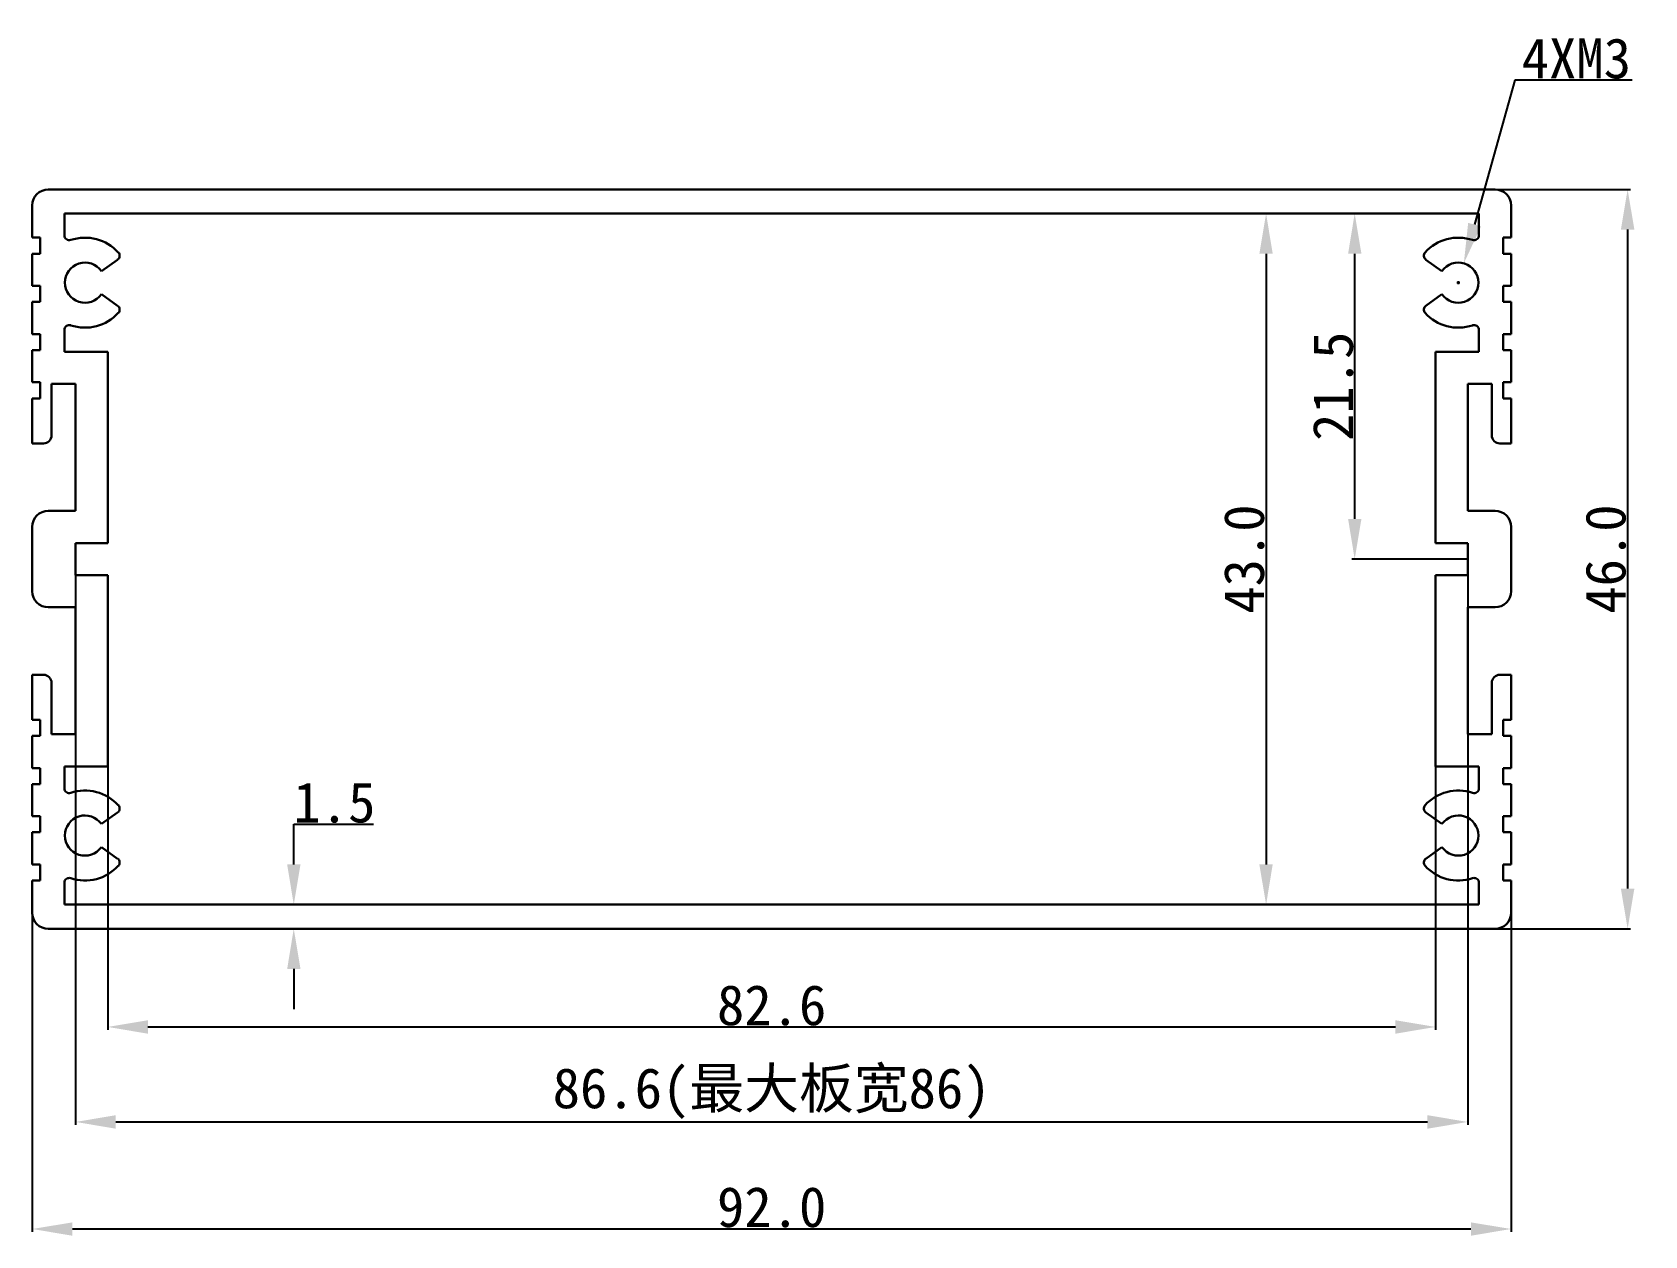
# Model space of a CAD drawing. Header units: inches. Extents: x 153 to 253, y -117 to -42.
import ezdxf

# ---------------------------------------------------------------- set-up
doc = ezdxf.new("R2010")
doc.units = ezdxf.units.IN
doc.header["$MEASUREMENT"] = 0
doc.layers.get('Defpoints').update_dxf_attribs({"color": 3})
doc.layers.add('壳体层', color=7, linetype='Continuous', lineweight=30)
doc.layers.add('标注层', color=7, linetype='Continuous')
doc.layers.add('槽宽标注', color=30, linetype='Continuous')
doc.styles.get("Standard").update_dxf_attribs({"font": 'simhei.ttf'})
doc.dimstyles.get("Standard").update_dxf_attribs({"dimtxt": 2.5, "dimasz": 2.5, "dimexe": 0.18, "dimexo": 0.0625, "dimgap": 0.09, "dimtad": 1, "dimtoh": 1, "dimdec": 1, "dimzin": 0, "dimdsep": 46, "dimtxsty": 'Standard', "dimcen": 0.09, "dimadec": 0, "dimazin": 0, "dimtfac": 1, "dimtdec": 1, "dimtofl": 0, "dimtmove": 0, "dimatfit": 3, "dimfxl": 1, "dimtolj": 1, "dimtzin": 0, "dimarcsym": 0})

# ---------------------------------------------------------------- blocks, each defined once
blk = doc.blocks.new('*D2')
at = {"layer": 'Defpoints', "color": 0, "transparency": 16777216}
for p in [(241.39, -52.03), (238.04, -98.03), (252.03, -98.03)]:
    blk.add_point(p, dxfattribs=at)
at = {"layer": '标注层', "color": 0, "lineweight": -2, "transparency": 16777216}
for p, q in [((241.45, -52.03), (252.21, -52.03)), ((252.03, -54.53), (252.03, -95.53)), ((238.11, -98.03), (252.21, -98.03))]:
    blk.add_line(p, q, dxfattribs=at)
at = {"layer": '标注层', "color": 0, "transparency": 16777216}
for points in [[(251.61, -54.53), (252.45, -54.53), (252.03, -52.03)], [(251.61, -95.53), (252.45, -95.53), (252.03, -98.03)]]:
    blk.add_solid(points, dxfattribs=at)
at = {"layer": '标注层', "color": 0, "transparency": 16777216, "insert": (250.67, -75.03), "char_height": 2.5, "attachment_point": 5, "rotation": 90}
blk.add_mtext('\\A1;46.0', dxfattribs=at)
blk = doc.blocks.new('*D3')
at = {"layer": 'Defpoints', "color": 0, "transparency": 16777216}
for p in [(169.05, -96.53), (169.05, -96.53), (169.05, -98.03)]:
    blk.add_point(p, dxfattribs=at)
at = {"layer": '标注层', "color": 0, "lineweight": -2, "transparency": 16777216}
for p, q in [((169.05, -94.03), (169.05, -91.53)), ((169.05, -91.53), (174.02, -91.53)), ((169.12, -96.53), (169.23, -96.53)), ((169.12, -98.03), (169.23, -98.03)), ((169.05, -100.53), (169.05, -103.03))]:
    blk.add_line(p, q, dxfattribs=at)
at = {"layer": '标注层', "color": 0, "transparency": 16777216}
for points in [[(168.64, -94.03), (169.47, -94.03), (169.05, -96.53)], [(168.64, -100.53), (169.47, -100.53), (169.05, -98.03)]]:
    blk.add_solid(points, dxfattribs=at)
at = {"layer": '标注层', "color": 0, "transparency": 16777216, "insert": (171.58, -90.19), "char_height": 2.5, "attachment_point": 5}
blk.add_mtext('\\A1;1.5', dxfattribs=at)
blk = doc.blocks.new('*D4')
at = {"layer": 'Defpoints', "color": 0, "transparency": 16777216}
for p in [(155.48, -75.03), (242.08, -75.03), (242.08, -110.05)]:
    blk.add_point(p, dxfattribs=at)
at = {"layer": '槽宽标注', "color": 0, "lineweight": -2, "transparency": 16777216}
for p, q in [((155.48, -75.09), (155.48, -110.23)), ((242.08, -75.09), (242.08, -110.23)), ((157.98, -110.05), (239.58, -110.05))]:
    blk.add_line(p, q, dxfattribs=at)
at = {"layer": '槽宽标注', "color": 0, "transparency": 16777216}
for points in [[(157.98, -109.63), (157.98, -110.47), (155.48, -110.05)], [(239.58, -109.63), (239.58, -110.47), (242.08, -110.05)]]:
    blk.add_solid(points, dxfattribs=at)
at = {"layer": '槽宽标注', "color": 0, "transparency": 16777216, "insert": (198.78, -108.28), "char_height": 2.5, "attachment_point": 5}
blk.add_mtext('\\A1;86.6(最大板宽86)', dxfattribs=at)
blk = doc.blocks.new('*D5')
at = {"layer": 'Defpoints', "color": 0, "transparency": 16777216}
for p in [(152.78, -96.03), (244.78, -96.03), (244.78, -116.71)]:
    blk.add_point(p, dxfattribs=at)
at = {"layer": '标注层', "color": 0, "lineweight": -2, "transparency": 16777216}
for p, q in [((152.78, -96.09), (152.78, -116.89)), ((244.78, -96.09), (244.78, -116.89)), ((155.28, -116.71), (242.28, -116.71))]:
    blk.add_line(p, q, dxfattribs=at)
at = {"layer": '标注层', "color": 0, "transparency": 16777216}
for points in [[(155.28, -116.3), (155.28, -117.13), (152.78, -116.71)], [(242.28, -116.3), (242.28, -117.13), (244.78, -116.71)]]:
    blk.add_solid(points, dxfattribs=at)
at = {"layer": '标注层', "color": 0, "transparency": 16777216, "insert": (198.78, -115.36), "char_height": 2.5, "attachment_point": 5}
blk.add_mtext('\\A1;92.0', dxfattribs=at)
blk = doc.blocks.new('*D6')
at = {"layer": 'Defpoints', "color": 0, "transparency": 16777216}
for p in [(157.48, -85.43), (240.08, -86.48), (240.08, -104.14)]:
    blk.add_point(p, dxfattribs=at)
at = {"layer": '标注层', "color": 0, "lineweight": -2, "transparency": 16777216}
for p, q in [((157.48, -85.49), (157.48, -104.32)), ((240.08, -86.55), (240.08, -104.32)), ((159.98, -104.14), (237.58, -104.14))]:
    blk.add_line(p, q, dxfattribs=at)
at = {"layer": '标注层', "color": 0, "transparency": 16777216}
for points in [[(159.98, -103.72), (159.98, -104.56), (157.48, -104.14)], [(237.58, -103.72), (237.58, -104.56), (240.08, -104.14)]]:
    blk.add_solid(points, dxfattribs=at)
at = {"layer": '标注层', "color": 0, "transparency": 16777216, "insert": (198.78, -102.8), "char_height": 2.5, "attachment_point": 5}
blk.add_mtext('\\A1;82.6', dxfattribs=at)
blk = doc.blocks.new('*D7')
at = {"layer": 'Defpoints', "color": 0, "transparency": 16777216}
for p in [(235.05, -53.53), (235.13, -53.53), (242.08, -75.03)]:
    blk.add_point(p, dxfattribs=at)
at = {"layer": '标注层', "color": 0, "lineweight": -2, "transparency": 16777216}
for p, q in [((235.07, -53.53), (234.87, -53.53)), ((235.05, -72.53), (235.05, -56.03)), ((242.02, -75.03), (234.87, -75.03))]:
    blk.add_line(p, q, dxfattribs=at)
at = {"layer": '标注层', "color": 0, "transparency": 16777216}
for points in [[(234.64, -56.03), (235.47, -56.03), (235.05, -53.53)], [(234.64, -72.53), (235.47, -72.53), (235.05, -75.03)]]:
    blk.add_solid(points, dxfattribs=at)
at = {"layer": '标注层', "color": 0, "transparency": 16777216, "insert": (233.71, -64.28), "char_height": 2.5, "attachment_point": 5, "rotation": 90}
blk.add_mtext('\\A1;21.5', dxfattribs=at)
blk = doc.blocks.new('*D8')
at = {"layer": 'Defpoints', "color": 0, "transparency": 16777216}
for p in [(227.35, -53.53), (227.35, -96.53), (229.54, -96.53)]:
    blk.add_point(p, dxfattribs=at)
at = {"layer": '标注层', "color": 0, "lineweight": -2, "transparency": 16777216}
for p, q in [((227.41, -53.53), (229.72, -53.53)), ((229.54, -56.03), (229.54, -94.03)), ((227.41, -96.53), (229.72, -96.53))]:
    blk.add_line(p, q, dxfattribs=at)
at = {"layer": '标注层', "color": 0, "transparency": 16777216}
for points in [[(229.12, -56.03), (229.95, -56.03), (229.54, -53.53)], [(229.12, -94.03), (229.95, -94.03), (229.54, -96.53)]]:
    blk.add_solid(points, dxfattribs=at)
at = {"layer": '标注层', "color": 0, "transparency": 16777216, "insert": (228.18, -75.03), "char_height": 2.5, "attachment_point": 5, "rotation": 90}
blk.add_mtext('\\A1;43.0', dxfattribs=at)
blk = doc.blocks.new('*D9')
at = {"layer": 'Defpoints', "color": 0, "transparency": 16777216}
for p in [(241.84, -56.63), (241.16, -59.04)]:
    blk.add_point(p, dxfattribs=at)
at = {"layer": '标注层', "color": 0, "lineweight": -2, "transparency": 16777216}
for p, q in [((245.02, -45.23), (242.51, -54.22)), ((252.32, -45.23), (245.02, -45.23)), ((241.41, -57.83), (241.59, -57.83)), ((241.5, -57.92), (241.5, -57.74))]:
    blk.add_line(p, q, dxfattribs=at)
at = {"layer": '标注层', "color": 0, "transparency": 16777216}
blk.add_solid([(242.11, -54.11), (242.91, -54.33), (241.84, -56.63)], dxfattribs=at)
at = {"layer": '标注层', "color": 0, "transparency": 16777216, "insert": (248.84, -43.89), "char_height": 2.5, "attachment_point": 5}
blk.add_mtext('\\A1;{\\f@SimHei|b0|i0|c134|p49;4XM3}', dxfattribs=at)

msp = doc.modelspace()

# ---------------------------------------------------------------- linework, layer by layer
at = {"layer": '壳体层'}
for p, q in [((153.78, -52.03), (243.78, -52.03)), ((152.78, -55.03), (152.78, -53.03)), ((244.78, -55.03), (244.78, -53.03)), ((154.78, -53.53), (242.78, -53.53)), ((154.78, -53.53), (154.78, -54.89)), ((242.78, -53.53), (242.78, -54.89)), ((153.28, -55.03), (152.78, -55.03)), ((153.28, -55.03), (153.28, -56.03)), ((244.28, -55.03), (244.78, -55.03)), ((244.28, -55.03), (244.28, -56.03)), ((152.78, -58.03), (152.78, -56.03)), ((153.28, -56.03), (152.78, -56.03)), ((244.28, -56.03), (244.78, -56.03)), ((244.78, -58.03), (244.78, -56.03)), ((157.08, -57.11), (158.09, -56.4)), ((240.48, -57.11), (239.47, -56.4)), ((153.28, -58.03), (152.78, -58.03)), ((153.28, -58.03), (153.28, -59.03)), ((244.28, -58.03), (244.78, -58.03)), ((244.28, -58.03), (244.28, -59.03)), ((152.78, -61.03), (152.78, -59.03)), ((153.28, -59.03), (152.78, -59.03)), ((157.08, -58.55), (158.09, -59.27)), ((240.48, -58.55), (239.47, -59.27)), ((244.28, -59.03), (244.78, -59.03)), ((244.78, -61.03), (244.78, -59.03)), ((153.28, -61.03), (152.78, -61.03)), ((153.28, -61.03), (153.28, -62.03)), ((154.78, -60.77), (154.78, -62.13)), ((242.78, -60.77), (242.78, -62.13)), ((244.28, -61.03), (244.78, -61.03)), ((244.28, -61.03), (244.28, -62.03)), ((152.78, -64.03), (152.78, -62.03)), ((153.28, -62.03), (152.78, -62.03)), ((154.78, -62.13), (157.48, -62.13)), ((157.48, -74.03), (157.48, -62.13)), ((242.78, -62.13), (240.08, -62.13)), ((240.08, -74.03), (240.08, -62.13)), ((244.28, -62.03), (244.78, -62.03)), ((244.78, -64.03), (244.78, -62.03)), ((153.28, -64.03), (152.78, -64.03)), ((153.28, -64.03), (153.28, -65.03)), ((153.98, -64.13), (155.48, -64.13)), ((153.98, -64.13), (153.98, -67.33)), ((155.48, -64.13), (155.48, -72.03)), ((243.58, -64.13), (242.08, -64.13)), ((242.08, -64.13), (242.08, -72.03)), ((243.58, -64.13), (243.58, -67.33)), ((244.28, -64.03), (244.78, -64.03)), ((244.28, -64.03), (244.28, -65.03)), ((153.28, -65.03), (152.78, -65.03)), ((152.78, -65.03), (152.78, -67.83)), ((244.28, -65.03), (244.78, -65.03)), ((244.78, -65.03), (244.78, -67.83)), ((153.48, -67.83), (152.78, -67.83)), ((244.08, -67.83), (244.78, -67.83)), ((153.78, -72.03), (155.48, -72.03)), ((243.78, -72.03), (242.08, -72.03)), ((152.78, -73.03), (152.78, -77.03)), ((244.78, -73.03), (244.78, -77.03)), ((155.48, -74.03), (157.48, -74.03)), ((155.48, -74.03), (155.48, -76.03)), ((242.08, -74.03), (240.08, -74.03)), ((242.08, -74.03), (242.08, -76.03)), ((155.48, -76.03), (157.48, -76.03)), ((157.48, -87.93), (157.48, -76.03)), ((240.08, -87.93), (240.08, -76.03)), ((242.08, -76.03), (240.08, -76.03)), ((153.78, -78.03), (155.48, -78.03)), ((155.48, -85.93), (155.48, -78.03)), ((242.08, -85.93), (242.08, -78.03)), ((243.78, -78.03), (242.08, -78.03)), ((153.48, -82.23), (152.78, -82.23)), ((152.78, -85.03), (152.78, -82.23)), ((244.08, -82.23), (244.78, -82.23)), ((244.78, -85.03), (244.78, -82.23)), ((153.98, -85.93), (153.98, -82.73)), ((243.58, -85.93), (243.58, -82.73)), ((153.28, -85.03), (152.78, -85.03)), ((153.28, -86.03), (153.28, -85.03)), ((244.28, -85.03), (244.78, -85.03)), ((244.28, -86.03), (244.28, -85.03)), ((152.78, -86.03), (152.78, -88.03)), ((153.28, -86.03), (152.78, -86.03)), ((153.98, -85.93), (155.48, -85.93)), ((243.58, -85.93), (242.08, -85.93)), ((244.28, -86.03), (244.78, -86.03)), ((244.78, -86.03), (244.78, -88.03)), ((153.28, -88.03), (152.78, -88.03)), ((153.28, -89.03), (153.28, -88.03)), ((154.78, -87.93), (157.48, -87.93)), ((154.78, -89.29), (154.78, -87.93)), ((242.78, -87.93), (240.08, -87.93)), ((242.78, -89.29), (242.78, -87.93)), ((244.28, -88.03), (244.78, -88.03)), ((244.28, -89.03), (244.28, -88.03)), ((152.78, -89.03), (152.78, -91.03)), ((153.28, -89.03), (152.78, -89.03)), ((244.28, -89.03), (244.78, -89.03)), ((244.78, -89.03), (244.78, -91.03)), ((153.28, -91.03), (152.78, -91.03)), ((153.28, -92.03), (153.28, -91.03)), ((157.08, -91.51), (158.09, -90.8)), ((240.48, -91.51), (239.47, -90.8)), ((244.28, -91.03), (244.78, -91.03)), ((244.28, -92.03), (244.28, -91.03)), ((152.78, -92.03), (152.78, -94.03)), ((153.28, -92.03), (152.78, -92.03)), ((244.28, -92.03), (244.78, -92.03)), ((244.78, -92.03), (244.78, -94.03)), ((157.08, -92.95), (158.09, -93.67)), ((240.48, -92.95), (239.47, -93.67)), ((153.28, -94.03), (152.78, -94.03)), ((153.28, -95.03), (153.28, -94.03)), ((244.28, -94.03), (244.78, -94.03)), ((244.28, -95.03), (244.28, -94.03)), ((152.78, -95.03), (152.78, -97.03)), ((153.28, -95.03), (152.78, -95.03)), ((154.78, -96.53), (154.78, -95.17)), ((242.78, -96.53), (242.78, -95.17)), ((244.28, -95.03), (244.78, -95.03)), ((244.78, -95.03), (244.78, -97.03)), ((154.78, -96.53), (242.78, -96.53)), ((153.78, -98.03), (243.78, -98.03))]:
    msp.add_line(p, q, dxfattribs=at)
for centre, radius, start, end in [((153.78, -53.03), 1, 90, 180), ((243.78, -53.03), 1, 0, 90), ((155.08, -54.89), 0.3, 180, 288.4616), ((156.06, -57.83), 2.8, 42.1733, 108.4616), ((241.5, -57.83), 2.8, 71.5384, 137.8267), ((242.48, -54.89), 0.3, 251.5384, 0), ((157.92, -56.15), 0.3, 305.2812, 42.1733), ((239.65, -56.15), 0.3, 137.8267, 234.7188), ((156.06, -57.83), 1.25, 35.2812, 324.7188), ((241.5, -57.83), 1.25, 215.2812, 144.7188), ((156.06, -57.83), 2.8, 251.5384, 317.8267), ((157.92, -59.51), 0.3, 317.8267, 54.7188), ((239.65, -59.51), 0.3, 125.2812, 222.1733), ((241.5, -57.83), 2.8, 222.1733, 288.4616), ((155.08, -60.77), 0.3, 71.5384, 180), ((242.48, -60.77), 0.3, 0, 108.4616), ((153.48, -67.33), 0.5, 270, 0), ((244.08, -67.33), 0.5, 180, 270), ((153.78, -73.03), 1, 90, 180), ((243.78, -73.03), 1, 0, 90), ((153.78, -77.03), 1, 180, 270), ((243.78, -77.03), 1, 270, 0), ((153.48, -82.73), 0.5, 0, 90), ((244.08, -82.73), 0.5, 90, 180), ((155.08, -89.29), 0.3, 180, 288.4616), ((156.06, -92.23), 2.8, 42.1733, 108.4616), ((241.5, -92.23), 2.8, 71.5384, 137.8267), ((242.48, -89.29), 0.3, 251.5384, 0), ((156.06, -92.23), 1.25, 35.2812, 324.7188), ((157.92, -90.55), 0.3, 305.2812, 42.1733), ((239.65, -90.55), 0.3, 137.8267, 234.7188), ((241.5, -92.23), 1.25, 215.2812, 144.7188), ((156.06, -92.23), 2.8, 251.5384, 317.8267), ((157.92, -93.91), 0.3, 317.8267, 54.7188), ((239.65, -93.91), 0.3, 125.2812, 222.1733), ((241.5, -92.23), 2.8, 222.1733, 288.4616), ((155.08, -95.17), 0.3, 71.5384, 180), ((242.48, -95.17), 0.3, 0, 108.4616), ((153.78, -97.03), 1, 180, 270), ((243.78, -97.03), 1, 270, 0)]:
    msp.add_arc(centre, radius, start, end, dxfattribs=at)

# ---------------------------------------------------------------- dimensions: what is measured, and where the dimension line sits
at = {"layer": '标注层'}
dim = msp.add_diameter_dim_2p(p1=(241.16, -59.04), p2=(241.84, -56.63), text='{\\f@SimHei|b0|i0|c134|p49;4XM3}', dimstyle='Standard', dxfattribs=at)
dim.commit()
dim.dimension.update_dxf_attribs({"geometry": '*D9', "text_midpoint": (248.84, -45.23), "dimtype": 163})
for base, p1, p2, picture, middle in [((252.03, -98.03), (241.39, -52.03), (238.04, -98.03), '*D2', (252.03, -75.03)), ((229.54, -96.53), (227.35, -53.53), (227.35, -96.53), '*D8', (229.54, -75.03)), ((235.05, -53.53), (242.08, -75.03), (235.13, -53.53), '*D7', (235.05, -64.28))]:
    dim = msp.add_linear_dim(base=base, p1=p1, p2=p2, angle=90, dimstyle='Standard', dxfattribs=at)
    dim.commit()
    dim.dimension.update_dxf_attribs({"geometry": picture, "text_midpoint": middle, "dimtype": 160})
dim = msp.add_linear_dim(base=(240.08, -104.14), p1=(157.48, -85.43), p2=(240.08, -86.48), dimstyle='Standard', dxfattribs=at)
dim.commit()
dim.dimension.update_dxf_attribs({"geometry": '*D6', "text_midpoint": (198.78, -102.8)})
dim = msp.add_linear_dim(base=(169.05, -96.53), p1=(169.05, -98.03), p2=(169.05, -96.53), angle=90, dimstyle='Standard', dxfattribs=at)
dim.commit()
dim.dimension.update_dxf_attribs({"geometry": '*D3', "text_midpoint": (171.58, -90.19)})
dim = msp.add_linear_dim(base=(244.78, -116.71), p1=(152.78, -96.03), p2=(244.78, -96.03), dimstyle='Standard', dxfattribs=at)
dim.commit()
dim.dimension.update_dxf_attribs({"geometry": '*D5', "text_midpoint": (198.78, -116.71), "dimtype": 160})
at = {"layer": '槽宽标注'}
dim = msp.add_linear_dim(base=(242.08, -110.05), p1=(155.48, -75.03), p2=(242.08, -75.03), text='<>(最大板宽86)', dimstyle='Standard', dxfattribs=at)
dim.commit()
dim.dimension.update_dxf_attribs({"geometry": '*D4', "text_midpoint": (198.78, -110.05), "dimtype": 160})

doc.saveas('drawing.dxf')
